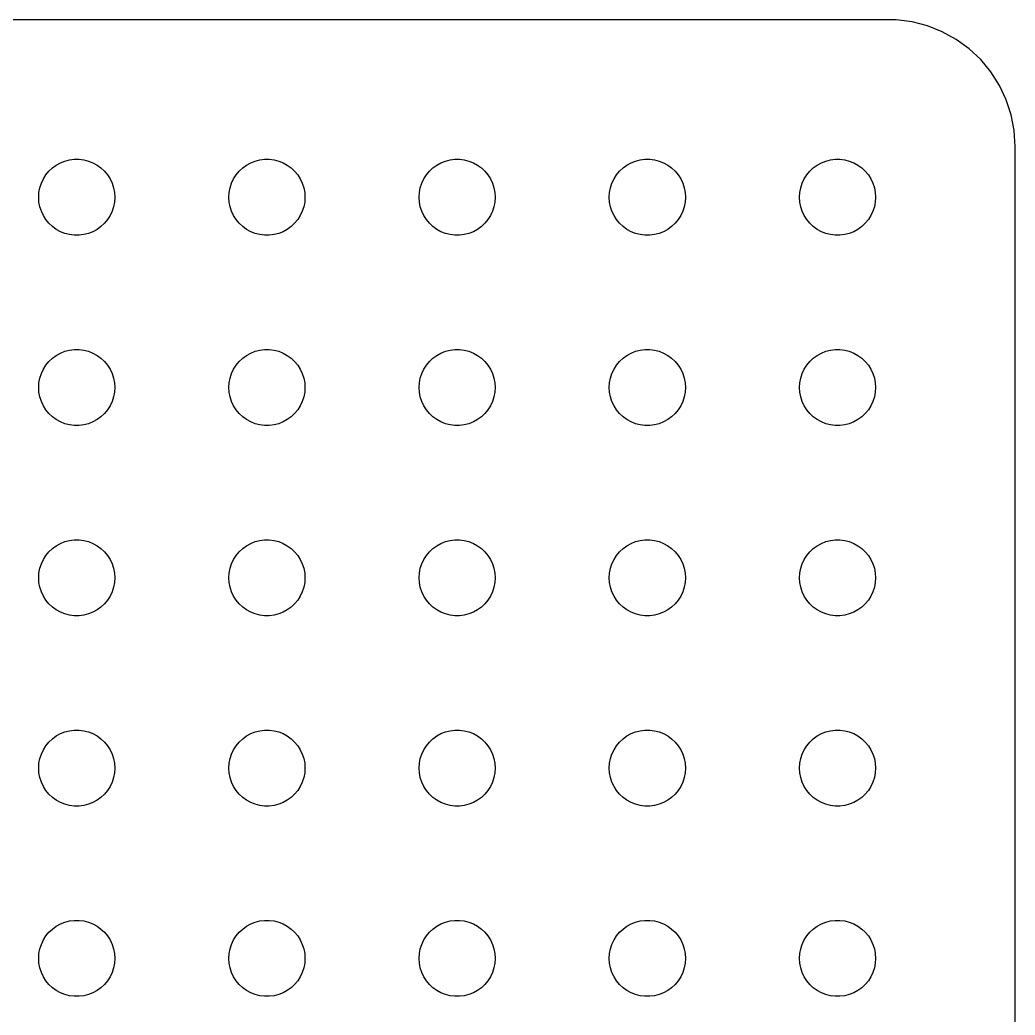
# Model space of a CAD drawing. Header units: metres. Extents: x -37 to 37, y 215 to 541.
# Drawn here: x -2.24 to 37, y 417.76 to 456.99 of the extents above; entities that cross this region are included whole.
import ezdxf

# ---------------------------------------------------------------- set-up
doc = ezdxf.new("R2010")
doc.units = ezdxf.units.M

msp = doc.modelspace()

# ---------------------------------------------------------------- linework, layer by layer
for p, q in [((32.3139, 456.99), (-32.3139, 456.99)), ((32.9369, 456.911), (32.3139, 456.99)), ((33.5451, 456.755), (32.9369, 456.911)), ((34.1289, 456.524), (33.5451, 456.755)), ((34.6791, 456.222), (34.1289, 456.524)), ((35.1871, 455.853), (34.6791, 456.222)), ((35.6448, 455.423), (35.1871, 455.853)), ((36.0451, 454.939), (35.6448, 455.423)), ((36.3815, 454.409), (36.0451, 454.939)), ((36.6489, 453.841), (36.3815, 454.409)), ((36.8429, 453.243), (36.6489, 453.841)), ((36.9606, 452.627), (36.8429, 453.243)), ((37, 452), (36.9606, 452.627)), ((37, 388), (37, 452)), ((-0.956131, 451.156), (-0.803726, 451.266)), ((-0.803726, 451.266), (-0.638657, 451.357)), ((-0.638657, 451.357), (-0.463516, 451.427)), ((-0.463516, 451.427), (-0.281067, 451.473)), ((-0.281067, 451.473), (-0.094177, 451.497)), ((-0.094177, 451.497), (0.094177, 451.497)), ((0.094177, 451.497), (0.281067, 451.473)), ((0.281067, 451.473), (0.463516, 451.427)), ((0.463516, 451.427), (0.638657, 451.357)), ((0.638657, 451.357), (0.803726, 451.266)), ((0.803726, 451.266), (0.956131, 451.156)), ((6.54385, 451.156), (6.69626, 451.266)), ((6.69626, 451.266), (6.86133, 451.357)), ((6.86133, 451.357), (7.03647, 451.427)), ((7.03647, 451.427), (7.21892, 451.473)), ((7.21892, 451.473), (7.40581, 451.497)), ((7.40581, 451.497), (7.59418, 451.497)), ((7.59418, 451.497), (7.78107, 451.473)), ((7.78107, 451.473), (7.96352, 451.427)), ((7.96352, 451.427), (8.13866, 451.357)), ((8.13866, 451.357), (8.30373, 451.266)), ((8.30373, 451.266), (8.45613, 451.156)), ((14.0439, 451.156), (14.1963, 451.266)), ((14.1963, 451.266), (14.3613, 451.357)), ((14.3613, 451.357), (14.5365, 451.427)), ((14.5365, 451.427), (14.7189, 451.473)), ((14.7189, 451.473), (14.9058, 451.497)), ((14.9058, 451.497), (15.0942, 451.497)), ((15.0942, 451.497), (15.2811, 451.473)), ((15.2811, 451.473), (15.4635, 451.427)), ((15.4635, 451.427), (15.6387, 451.357)), ((15.6387, 451.357), (15.8037, 451.266)), ((15.8037, 451.266), (15.9561, 451.156)), ((21.5439, 451.156), (21.6963, 451.266)), ((21.6963, 451.266), (21.8613, 451.357)), ((21.8613, 451.357), (22.0365, 451.427)), ((22.0365, 451.427), (22.2189, 451.473)), ((22.2189, 451.473), (22.4058, 451.497)), ((22.4058, 451.497), (22.5942, 451.497)), ((22.5942, 451.497), (22.7811, 451.473)), ((22.7811, 451.473), (22.9635, 451.427)), ((22.9635, 451.427), (23.1387, 451.357)), ((23.1387, 451.357), (23.3037, 451.266)), ((23.3037, 451.266), (23.4561, 451.156)), ((29.0439, 451.156), (29.1963, 451.266)), ((29.1963, 451.266), (29.3613, 451.357)), ((29.3613, 451.357), (29.5365, 451.427)), ((29.5365, 451.427), (29.7189, 451.473)), ((29.7189, 451.473), (29.9058, 451.497)), ((29.9058, 451.497), (30.0942, 451.497)), ((30.0942, 451.497), (30.2811, 451.473)), ((30.2811, 451.473), (30.4635, 451.427)), ((30.4635, 451.427), (30.6387, 451.357)), ((30.6387, 451.357), (30.8037, 451.266)), ((30.8037, 451.266), (30.9561, 451.156)), ((-1.31445, 450.723), (-1.21352, 450.882)), ((-1.21352, 450.882), (-1.09344, 451.027)), ((-1.09344, 451.027), (-0.956131, 451.156)), ((0.956131, 451.156), (1.09344, 451.027)), ((1.09344, 451.027), (1.21352, 450.882)), ((1.21352, 450.882), (1.31445, 450.723)), ((6.18553, 450.723), (6.28647, 450.882)), ((6.28647, 450.882), (6.40654, 451.027)), ((6.40654, 451.027), (6.54385, 451.156)), ((8.45613, 451.156), (8.59344, 451.027)), ((8.59344, 451.027), (8.71352, 450.882)), ((8.71352, 450.882), (8.81445, 450.723)), ((13.6855, 450.723), (13.7865, 450.882)), ((13.7865, 450.882), (13.9065, 451.027)), ((13.9065, 451.027), (14.0439, 451.156)), ((15.9561, 451.156), (16.0934, 451.027)), ((16.0934, 451.027), (16.2135, 450.882)), ((16.2135, 450.882), (16.3145, 450.723)), ((21.1855, 450.723), (21.2865, 450.882)), ((21.2865, 450.882), (21.4065, 451.027)), ((21.4065, 451.027), (21.5439, 451.156)), ((23.4561, 451.156), (23.5934, 451.027)), ((23.5934, 451.027), (23.7135, 450.882)), ((23.7135, 450.882), (23.8145, 450.723)), ((28.6855, 450.723), (28.7865, 450.882)), ((28.7865, 450.882), (28.9065, 451.027)), ((28.9065, 451.027), (29.0439, 451.156)), ((30.9561, 451.156), (31.0934, 451.027)), ((31.0934, 451.027), (31.2135, 450.882)), ((31.2135, 450.882), (31.3145, 450.723)), ((-1.45287, 450.373), (-1.39465, 450.552)), ((-1.39465, 450.552), (-1.31445, 450.723)), ((1.31445, 450.723), (1.39465, 450.552)), ((1.39465, 450.552), (1.45287, 450.373)), ((6.04712, 450.373), (6.10533, 450.552)), ((6.10533, 450.552), (6.18553, 450.723)), ((8.81445, 450.723), (8.89465, 450.552)), ((8.89465, 450.552), (8.95287, 450.373)), ((13.5471, 450.373), (13.6053, 450.552)), ((13.6053, 450.552), (13.6855, 450.723)), ((16.3145, 450.723), (16.3947, 450.552)), ((16.3947, 450.552), (16.4529, 450.373)), ((21.0471, 450.373), (21.1053, 450.552)), ((21.1053, 450.552), (21.1855, 450.723)), ((23.8145, 450.723), (23.8947, 450.552)), ((23.8947, 450.552), (23.9529, 450.373)), ((28.5471, 450.373), (28.6053, 450.552)), ((28.6053, 450.552), (28.6855, 450.723)), ((31.3145, 450.723), (31.3947, 450.552)), ((31.3947, 450.552), (31.4529, 450.373)), ((-1.5, 450), (-1.48816, 450.188)), ((-1.48816, 450.188), (-1.45287, 450.373)), ((1.45287, 450.373), (1.48816, 450.188)), ((1.48816, 450.188), (1.5, 450)), ((6, 450), (6.01183, 450.188)), ((6.01183, 450.188), (6.04712, 450.373)), ((8.95287, 450.373), (8.98816, 450.188)), ((8.98816, 450.188), (9, 450)), ((13.5, 450), (13.5118, 450.188)), ((13.5118, 450.188), (13.5471, 450.373)), ((16.4529, 450.373), (16.4882, 450.188)), ((16.4882, 450.188), (16.5, 450)), ((21, 450), (21.0118, 450.188)), ((21.0118, 450.188), (21.0471, 450.373)), ((23.9529, 450.373), (23.9882, 450.188)), ((23.9882, 450.188), (24, 450)), ((28.5, 450), (28.5118, 450.188)), ((28.5118, 450.188), (28.5471, 450.373)), ((31.4529, 450.373), (31.4882, 450.188)), ((31.4882, 450.188), (31.5, 450)), ((-1.48816, 449.812), (-1.5, 450)), ((-1.45287, 449.627), (-1.48816, 449.812)), ((1.48816, 449.812), (1.45287, 449.627)), ((1.5, 450), (1.48816, 449.812)), ((6.01183, 449.812), (6, 450)), ((6.04712, 449.627), (6.01183, 449.812)), ((8.98816, 449.812), (8.95287, 449.627)), ((9, 450), (8.98816, 449.812)), ((13.5118, 449.812), (13.5, 450)), ((13.5471, 449.627), (13.5118, 449.812)), ((16.4882, 449.812), (16.4529, 449.627)), ((16.5, 450), (16.4882, 449.812)), ((21.0118, 449.812), (21, 450)), ((21.0471, 449.627), (21.0118, 449.812)), ((23.9882, 449.812), (23.9529, 449.627)), ((24, 450), (23.9882, 449.812)), ((28.5118, 449.812), (28.5, 450)), ((28.5471, 449.627), (28.5118, 449.812)), ((31.4882, 449.812), (31.4529, 449.627)), ((31.5, 450), (31.4882, 449.812)), ((-1.39465, 449.448), (-1.45287, 449.627)), ((-1.31445, 449.277), (-1.39465, 449.448)), ((1.39465, 449.448), (1.31445, 449.277)), ((1.45287, 449.627), (1.39465, 449.448)), ((6.10533, 449.448), (6.04712, 449.627)), ((6.18553, 449.277), (6.10533, 449.448)), ((8.89465, 449.448), (8.81445, 449.277)), ((8.95287, 449.627), (8.89465, 449.448)), ((13.6053, 449.448), (13.5471, 449.627)), ((13.6855, 449.277), (13.6053, 449.448)), ((16.3947, 449.448), (16.3145, 449.277)), ((16.4529, 449.627), (16.3947, 449.448)), ((21.1053, 449.448), (21.0471, 449.627)), ((21.1855, 449.277), (21.1053, 449.448)), ((23.8947, 449.448), (23.8145, 449.277)), ((23.9529, 449.627), (23.8947, 449.448)), ((28.6053, 449.448), (28.5471, 449.627)), ((28.6855, 449.277), (28.6053, 449.448)), ((31.3947, 449.448), (31.3145, 449.277)), ((31.4529, 449.627), (31.3947, 449.448)), ((-1.21352, 449.118), (-1.31445, 449.277)), ((-1.09344, 448.973), (-1.21352, 449.118)), ((-0.956131, 448.844), (-1.09344, 448.973)), ((1.09344, 448.973), (0.956131, 448.844)), ((1.21352, 449.118), (1.09344, 448.973)), ((1.31445, 449.277), (1.21352, 449.118)), ((6.28647, 449.118), (6.18553, 449.277)), ((6.40654, 448.973), (6.28647, 449.118)), ((6.54385, 448.844), (6.40654, 448.973)), ((8.59344, 448.973), (8.45613, 448.844)), ((8.71352, 449.118), (8.59344, 448.973)), ((8.81445, 449.277), (8.71352, 449.118)), ((13.7865, 449.118), (13.6855, 449.277)), ((13.9065, 448.973), (13.7865, 449.118)), ((14.0439, 448.844), (13.9065, 448.973)), ((16.0934, 448.973), (15.9561, 448.844)), ((16.2135, 449.118), (16.0934, 448.973)), ((16.3145, 449.277), (16.2135, 449.118)), ((21.2865, 449.118), (21.1855, 449.277)), ((21.4065, 448.973), (21.2865, 449.118)), ((21.5439, 448.844), (21.4065, 448.973)), ((23.5934, 448.973), (23.4561, 448.844)), ((23.7135, 449.118), (23.5934, 448.973)), ((23.8145, 449.277), (23.7135, 449.118)), ((28.7865, 449.118), (28.6855, 449.277)), ((28.9065, 448.973), (28.7865, 449.118)), ((29.0439, 448.844), (28.9065, 448.973)), ((31.0934, 448.973), (30.9561, 448.844)), ((31.2135, 449.118), (31.0934, 448.973)), ((31.3145, 449.277), (31.2135, 449.118)), ((-0.803726, 448.734), (-0.956131, 448.844)), ((-0.638657, 448.643), (-0.803726, 448.734)), ((-0.463516, 448.573), (-0.638657, 448.643)), ((-0.281067, 448.527), (-0.463516, 448.573)), ((-0.094177, 448.503), (-0.281067, 448.527)), ((0.281067, 448.527), (0.094177, 448.503)), ((0.463516, 448.573), (0.281067, 448.527)), ((0.638657, 448.643), (0.463516, 448.573)), ((0.803726, 448.734), (0.638657, 448.643)), ((0.956131, 448.844), (0.803726, 448.734)), ((6.69626, 448.734), (6.54385, 448.844)), ((6.86133, 448.643), (6.69626, 448.734)), ((7.03647, 448.573), (6.86133, 448.643)), ((7.21892, 448.527), (7.03647, 448.573)), ((7.40581, 448.503), (7.21892, 448.527)), ((7.78107, 448.527), (7.59418, 448.503)), ((7.96352, 448.573), (7.78107, 448.527)), ((8.13866, 448.643), (7.96352, 448.573)), ((8.30373, 448.734), (8.13866, 448.643)), ((8.45613, 448.844), (8.30373, 448.734)), ((14.1963, 448.734), (14.0439, 448.844)), ((14.3613, 448.643), (14.1963, 448.734)), ((14.5365, 448.573), (14.3613, 448.643)), ((14.7189, 448.527), (14.5365, 448.573)), ((14.9058, 448.503), (14.7189, 448.527)), ((15.2811, 448.527), (15.0942, 448.503)), ((15.4635, 448.573), (15.2811, 448.527)), ((15.6387, 448.643), (15.4635, 448.573)), ((15.8037, 448.734), (15.6387, 448.643)), ((15.9561, 448.844), (15.8037, 448.734)), ((21.6963, 448.734), (21.5439, 448.844)), ((21.8613, 448.643), (21.6963, 448.734)), ((22.0365, 448.573), (21.8613, 448.643)), ((22.2189, 448.527), (22.0365, 448.573)), ((22.4058, 448.503), (22.2189, 448.527)), ((22.7811, 448.527), (22.5942, 448.503)), ((22.9635, 448.573), (22.7811, 448.527)), ((23.1387, 448.643), (22.9635, 448.573)), ((23.3037, 448.734), (23.1387, 448.643)), ((23.4561, 448.844), (23.3037, 448.734)), ((29.1963, 448.734), (29.0439, 448.844)), ((29.3613, 448.643), (29.1963, 448.734)), ((29.5365, 448.573), (29.3613, 448.643)), ((29.7189, 448.527), (29.5365, 448.573)), ((29.9058, 448.503), (29.7189, 448.527)), ((30.2811, 448.527), (30.0942, 448.503)), ((30.4635, 448.573), (30.2811, 448.527)), ((30.6387, 448.643), (30.4635, 448.573)), ((30.8037, 448.734), (30.6387, 448.643)), ((30.9561, 448.844), (30.8037, 448.734)), ((0.094177, 448.503), (-0.094177, 448.503)), ((7.59418, 448.503), (7.40581, 448.503)), ((15.0942, 448.503), (14.9058, 448.503)), ((22.5942, 448.503), (22.4058, 448.503)), ((30.0942, 448.503), (29.9058, 448.503)), ((-0.803726, 443.766), (-0.638657, 443.857)), ((-0.638657, 443.857), (-0.463516, 443.927)), ((-0.463516, 443.927), (-0.281067, 443.973)), ((-0.281067, 443.973), (-0.094177, 443.997)), ((-0.094177, 443.997), (0.094177, 443.997)), ((0.094177, 443.997), (0.281067, 443.973)), ((0.281067, 443.973), (0.463516, 443.927)), ((0.463516, 443.927), (0.638657, 443.857)), ((0.638657, 443.857), (0.803726, 443.766)), ((6.69626, 443.766), (6.86133, 443.857)), ((6.86133, 443.857), (7.03647, 443.927)), ((7.03647, 443.927), (7.21892, 443.973)), ((7.21892, 443.973), (7.40581, 443.997)), ((7.40581, 443.997), (7.59418, 443.997)), ((7.59418, 443.997), (7.78107, 443.973)), ((7.78107, 443.973), (7.96352, 443.927)), ((7.96352, 443.927), (8.13866, 443.857)), ((8.13866, 443.857), (8.30373, 443.766)), ((14.1963, 443.766), (14.3613, 443.857)), ((14.3613, 443.857), (14.5365, 443.927)), ((14.5365, 443.927), (14.7189, 443.973)), ((14.7189, 443.973), (14.9058, 443.997)), ((14.9058, 443.997), (15.0942, 443.997)), ((15.0942, 443.997), (15.2811, 443.973)), ((15.2811, 443.973), (15.4635, 443.927)), ((15.4635, 443.927), (15.6387, 443.857)), ((15.6387, 443.857), (15.8037, 443.766)), ((21.6963, 443.766), (21.8613, 443.857)), ((21.8613, 443.857), (22.0365, 443.927)), ((22.0365, 443.927), (22.2189, 443.973)), ((22.2189, 443.973), (22.4058, 443.997)), ((22.4058, 443.997), (22.5942, 443.997)), ((22.5942, 443.997), (22.7811, 443.973)), ((22.7811, 443.973), (22.9635, 443.927)), ((22.9635, 443.927), (23.1387, 443.857)), ((23.1387, 443.857), (23.3037, 443.766)), ((29.1963, 443.766), (29.3613, 443.857)), ((29.3613, 443.857), (29.5365, 443.927)), ((29.5365, 443.927), (29.7189, 443.973)), ((29.7189, 443.973), (29.9058, 443.997)), ((29.9058, 443.997), (30.0942, 443.997)), ((30.0942, 443.997), (30.2811, 443.973)), ((30.2811, 443.973), (30.4635, 443.927)), ((30.4635, 443.927), (30.6387, 443.857)), ((30.6387, 443.857), (30.8037, 443.766)), ((-1.21352, 443.382), (-1.09344, 443.527)), ((-1.09344, 443.527), (-0.956131, 443.656)), ((-0.956131, 443.656), (-0.803726, 443.766)), ((0.803726, 443.766), (0.956131, 443.656)), ((0.956131, 443.656), (1.09344, 443.527)), ((1.09344, 443.527), (1.21352, 443.382)), ((6.28647, 443.382), (6.40654, 443.527)), ((6.40654, 443.527), (6.54385, 443.656)), ((6.54385, 443.656), (6.69626, 443.766)), ((8.30373, 443.766), (8.45613, 443.656)), ((8.45613, 443.656), (8.59344, 443.527)), ((8.59344, 443.527), (8.71352, 443.382)), ((13.7865, 443.382), (13.9065, 443.527)), ((13.9065, 443.527), (14.0439, 443.656)), ((14.0439, 443.656), (14.1963, 443.766)), ((15.8037, 443.766), (15.9561, 443.656)), ((15.9561, 443.656), (16.0934, 443.527)), ((16.0934, 443.527), (16.2135, 443.382)), ((21.2865, 443.382), (21.4065, 443.527)), ((21.4065, 443.527), (21.5439, 443.656)), ((21.5439, 443.656), (21.6963, 443.766)), ((23.3037, 443.766), (23.4561, 443.656)), ((23.4561, 443.656), (23.5934, 443.527)), ((23.5934, 443.527), (23.7135, 443.382)), ((28.7865, 443.382), (28.9065, 443.527)), ((28.9065, 443.527), (29.0439, 443.656)), ((29.0439, 443.656), (29.1963, 443.766)), ((30.8037, 443.766), (30.9561, 443.656)), ((30.9561, 443.656), (31.0934, 443.527)), ((31.0934, 443.527), (31.2135, 443.382)), ((-1.45287, 442.873), (-1.39465, 443.052)), ((-1.39465, 443.052), (-1.31445, 443.223)), ((-1.31445, 443.223), (-1.21352, 443.382)), ((1.21352, 443.382), (1.31445, 443.223)), ((1.31445, 443.223), (1.39465, 443.052)), ((1.39465, 443.052), (1.45287, 442.873)), ((6.04712, 442.873), (6.10533, 443.052)), ((6.10533, 443.052), (6.18553, 443.223)), ((6.18553, 443.223), (6.28647, 443.382)), ((8.71352, 443.382), (8.81445, 443.223)), ((8.81445, 443.223), (8.89465, 443.052)), ((8.89465, 443.052), (8.95287, 442.873)), ((13.5471, 442.873), (13.6053, 443.052)), ((13.6053, 443.052), (13.6855, 443.223)), ((13.6855, 443.223), (13.7865, 443.382)), ((16.2135, 443.382), (16.3145, 443.223)), ((16.3145, 443.223), (16.3947, 443.052)), ((16.3947, 443.052), (16.4529, 442.873)), ((21.0471, 442.873), (21.1053, 443.052)), ((21.1053, 443.052), (21.1855, 443.223)), ((21.1855, 443.223), (21.2865, 443.382)), ((23.7135, 443.382), (23.8145, 443.223)), ((23.8145, 443.223), (23.8947, 443.052)), ((23.8947, 443.052), (23.9529, 442.873)), ((28.5471, 442.873), (28.6053, 443.052)), ((28.6053, 443.052), (28.6855, 443.223)), ((28.6855, 443.223), (28.7865, 443.382)), ((31.2135, 443.382), (31.3145, 443.223)), ((31.3145, 443.223), (31.3947, 443.052)), ((31.3947, 443.052), (31.4529, 442.873)), ((-1.5, 442.5), (-1.48816, 442.688)), ((-1.48816, 442.688), (-1.45287, 442.873)), ((1.45287, 442.873), (1.48816, 442.688)), ((1.48816, 442.688), (1.5, 442.5)), ((6, 442.5), (6.01183, 442.688)), ((6.01183, 442.688), (6.04712, 442.873)), ((8.95287, 442.873), (8.98816, 442.688)), ((8.98816, 442.688), (9, 442.5)), ((13.5, 442.5), (13.5118, 442.688)), ((13.5118, 442.688), (13.5471, 442.873)), ((16.4529, 442.873), (16.4882, 442.688)), ((16.4882, 442.688), (16.5, 442.5)), ((21, 442.5), (21.0118, 442.688)), ((21.0118, 442.688), (21.0471, 442.873)), ((23.9529, 442.873), (23.9882, 442.688)), ((23.9882, 442.688), (24, 442.5)), ((28.5, 442.5), (28.5118, 442.688)), ((28.5118, 442.688), (28.5471, 442.873)), ((31.4529, 442.873), (31.4882, 442.688)), ((31.4882, 442.688), (31.5, 442.5)), ((-1.48816, 442.312), (-1.5, 442.5)), ((-1.45287, 442.127), (-1.48816, 442.312)), ((1.48816, 442.312), (1.45287, 442.127)), ((1.5, 442.5), (1.48816, 442.312)), ((6.01183, 442.312), (6, 442.5)), ((6.04712, 442.127), (6.01183, 442.312)), ((8.98816, 442.312), (8.95287, 442.127)), ((9, 442.5), (8.98816, 442.312)), ((13.5118, 442.312), (13.5, 442.5)), ((13.5471, 442.127), (13.5118, 442.312)), ((16.4882, 442.312), (16.4529, 442.127)), ((16.5, 442.5), (16.4882, 442.312)), ((21.0118, 442.312), (21, 442.5)), ((21.0471, 442.127), (21.0118, 442.312)), ((23.9882, 442.312), (23.9529, 442.127)), ((24, 442.5), (23.9882, 442.312)), ((28.5118, 442.312), (28.5, 442.5)), ((28.5471, 442.127), (28.5118, 442.312)), ((31.4882, 442.312), (31.4529, 442.127)), ((31.5, 442.5), (31.4882, 442.312)), ((-1.39465, 441.948), (-1.45287, 442.127)), ((-1.31445, 441.777), (-1.39465, 441.948)), ((1.39465, 441.948), (1.31445, 441.777)), ((1.45287, 442.127), (1.39465, 441.948)), ((6.10533, 441.948), (6.04712, 442.127)), ((6.18553, 441.777), (6.10533, 441.948)), ((8.89465, 441.948), (8.81445, 441.777)), ((8.95287, 442.127), (8.89465, 441.948)), ((13.6053, 441.948), (13.5471, 442.127)), ((13.6855, 441.777), (13.6053, 441.948)), ((16.3947, 441.948), (16.3145, 441.777)), ((16.4529, 442.127), (16.3947, 441.948)), ((21.1053, 441.948), (21.0471, 442.127)), ((21.1855, 441.777), (21.1053, 441.948)), ((23.8947, 441.948), (23.8145, 441.777)), ((23.9529, 442.127), (23.8947, 441.948)), ((28.6053, 441.948), (28.5471, 442.127)), ((28.6855, 441.777), (28.6053, 441.948)), ((31.3947, 441.948), (31.3145, 441.777)), ((31.4529, 442.127), (31.3947, 441.948)), ((-1.21352, 441.618), (-1.31445, 441.777)), ((-1.09344, 441.473), (-1.21352, 441.618)), ((-0.956131, 441.344), (-1.09344, 441.473)), ((1.09344, 441.473), (0.956131, 441.344)), ((1.21352, 441.618), (1.09344, 441.473)), ((1.31445, 441.777), (1.21352, 441.618)), ((6.28647, 441.618), (6.18553, 441.777)), ((6.40654, 441.473), (6.28647, 441.618)), ((6.54385, 441.344), (6.40654, 441.473)), ((8.59344, 441.473), (8.45613, 441.344)), ((8.71352, 441.618), (8.59344, 441.473)), ((8.81445, 441.777), (8.71352, 441.618)), ((13.7865, 441.618), (13.6855, 441.777)), ((13.9065, 441.473), (13.7865, 441.618)), ((14.0439, 441.344), (13.9065, 441.473)), ((16.0934, 441.473), (15.9561, 441.344)), ((16.2135, 441.618), (16.0934, 441.473)), ((16.3145, 441.777), (16.2135, 441.618)), ((21.2865, 441.618), (21.1855, 441.777)), ((21.4065, 441.473), (21.2865, 441.618)), ((21.5439, 441.344), (21.4065, 441.473)), ((23.5934, 441.473), (23.4561, 441.344)), ((23.7135, 441.618), (23.5934, 441.473)), ((23.8145, 441.777), (23.7135, 441.618)), ((28.7865, 441.618), (28.6855, 441.777)), ((28.9065, 441.473), (28.7865, 441.618)), ((29.0439, 441.344), (28.9065, 441.473)), ((31.0934, 441.473), (30.9561, 441.344)), ((31.2135, 441.618), (31.0934, 441.473)), ((31.3145, 441.777), (31.2135, 441.618)), ((-0.803726, 441.234), (-0.956131, 441.344)), ((-0.638657, 441.143), (-0.803726, 441.234)), ((-0.463516, 441.073), (-0.638657, 441.143)), ((-0.281067, 441.027), (-0.463516, 441.073)), ((0.463516, 441.073), (0.281067, 441.027)), ((0.638657, 441.143), (0.463516, 441.073)), ((0.803726, 441.234), (0.638657, 441.143)), ((0.956131, 441.344), (0.803726, 441.234)), ((6.69626, 441.234), (6.54385, 441.344)), ((6.86133, 441.143), (6.69626, 441.234)), ((7.03647, 441.073), (6.86133, 441.143)), ((7.21892, 441.027), (7.03647, 441.073)), ((7.96352, 441.073), (7.78107, 441.027)), ((8.13866, 441.143), (7.96352, 441.073)), ((8.30373, 441.234), (8.13866, 441.143)), ((8.45613, 441.344), (8.30373, 441.234)), ((14.1963, 441.234), (14.0439, 441.344)), ((14.3613, 441.143), (14.1963, 441.234)), ((14.5365, 441.073), (14.3613, 441.143)), ((14.7189, 441.027), (14.5365, 441.073)), ((15.4635, 441.073), (15.2811, 441.027)), ((15.6387, 441.143), (15.4635, 441.073)), ((15.8037, 441.234), (15.6387, 441.143)), ((15.9561, 441.344), (15.8037, 441.234)), ((21.6963, 441.234), (21.5439, 441.344)), ((21.8613, 441.143), (21.6963, 441.234)), ((22.0365, 441.073), (21.8613, 441.143)), ((22.2189, 441.027), (22.0365, 441.073)), ((22.9635, 441.073), (22.7811, 441.027)), ((23.1387, 441.143), (22.9635, 441.073)), ((23.3037, 441.234), (23.1387, 441.143)), ((23.4561, 441.344), (23.3037, 441.234)), ((29.1963, 441.234), (29.0439, 441.344)), ((29.3613, 441.143), (29.1963, 441.234)), ((29.5365, 441.073), (29.3613, 441.143)), ((29.7189, 441.027), (29.5365, 441.073)), ((30.4635, 441.073), (30.2811, 441.027)), ((30.6387, 441.143), (30.4635, 441.073)), ((30.8037, 441.234), (30.6387, 441.143)), ((30.9561, 441.344), (30.8037, 441.234)), ((-0.094177, 441.003), (-0.281067, 441.027)), ((0.094177, 441.003), (-0.094177, 441.003)), ((0.281067, 441.027), (0.094177, 441.003)), ((7.40581, 441.003), (7.21892, 441.027)), ((7.59418, 441.003), (7.40581, 441.003)), ((7.78107, 441.027), (7.59418, 441.003)), ((14.9058, 441.003), (14.7189, 441.027)), ((15.0942, 441.003), (14.9058, 441.003)), ((15.2811, 441.027), (15.0942, 441.003)), ((22.4058, 441.003), (22.2189, 441.027)), ((22.5942, 441.003), (22.4058, 441.003)), ((22.7811, 441.027), (22.5942, 441.003)), ((29.9058, 441.003), (29.7189, 441.027)), ((30.0942, 441.003), (29.9058, 441.003)), ((30.2811, 441.027), (30.0942, 441.003)), ((-0.803726, 436.266), (-0.638657, 436.357)), ((-0.638657, 436.357), (-0.463516, 436.427)), ((-0.463516, 436.427), (-0.281067, 436.473)), ((-0.281067, 436.473), (-0.094177, 436.497)), ((-0.094177, 436.497), (0.094177, 436.497)), ((0.094177, 436.497), (0.281067, 436.473)), ((0.281067, 436.473), (0.463516, 436.427)), ((0.463516, 436.427), (0.638657, 436.357)), ((0.638657, 436.357), (0.803726, 436.266)), ((6.69626, 436.266), (6.86133, 436.357)), ((6.86133, 436.357), (7.03647, 436.427)), ((7.03647, 436.427), (7.21892, 436.473)), ((7.21892, 436.473), (7.40581, 436.497)), ((7.40581, 436.497), (7.59418, 436.497)), ((7.59418, 436.497), (7.78107, 436.473)), ((7.78107, 436.473), (7.96352, 436.427)), ((7.96352, 436.427), (8.13866, 436.357)), ((8.13866, 436.357), (8.30373, 436.266)), ((14.1963, 436.266), (14.3613, 436.357)), ((14.3613, 436.357), (14.5365, 436.427)), ((14.5365, 436.427), (14.7189, 436.473)), ((14.7189, 436.473), (14.9058, 436.497)), ((14.9058, 436.497), (15.0942, 436.497)), ((15.0942, 436.497), (15.2811, 436.473)), ((15.2811, 436.473), (15.4635, 436.427)), ((15.4635, 436.427), (15.6387, 436.357)), ((15.6387, 436.357), (15.8037, 436.266)), ((21.6963, 436.266), (21.8613, 436.357)), ((21.8613, 436.357), (22.0365, 436.427)), ((22.0365, 436.427), (22.2189, 436.473)), ((22.2189, 436.473), (22.4058, 436.497)), ((22.4058, 436.497), (22.5942, 436.497)), ((22.5942, 436.497), (22.7811, 436.473)), ((22.7811, 436.473), (22.9635, 436.427)), ((22.9635, 436.427), (23.1387, 436.357)), ((23.1387, 436.357), (23.3037, 436.266)), ((29.1963, 436.266), (29.3613, 436.357)), ((29.3613, 436.357), (29.5365, 436.427)), ((29.5365, 436.427), (29.7189, 436.473)), ((29.7189, 436.473), (29.9058, 436.497)), ((29.9058, 436.497), (30.0942, 436.497)), ((30.0942, 436.497), (30.2811, 436.473)), ((30.2811, 436.473), (30.4635, 436.427)), ((30.4635, 436.427), (30.6387, 436.357)), ((30.6387, 436.357), (30.8037, 436.266)), ((-1.21352, 435.882), (-1.09344, 436.027)), ((-1.09344, 436.027), (-0.956131, 436.156)), ((-0.956131, 436.156), (-0.803726, 436.266)), ((0.803726, 436.266), (0.956131, 436.156)), ((0.956131, 436.156), (1.09344, 436.027)), ((1.09344, 436.027), (1.21352, 435.882)), ((6.28647, 435.882), (6.40654, 436.027)), ((6.40654, 436.027), (6.54385, 436.156)), ((6.54385, 436.156), (6.69626, 436.266)), ((8.30373, 436.266), (8.45613, 436.156)), ((8.45613, 436.156), (8.59344, 436.027)), ((8.59344, 436.027), (8.71352, 435.882)), ((13.7865, 435.882), (13.9065, 436.027)), ((13.9065, 436.027), (14.0439, 436.156)), ((14.0439, 436.156), (14.1963, 436.266)), ((15.8037, 436.266), (15.9561, 436.156)), ((15.9561, 436.156), (16.0934, 436.027)), ((16.0934, 436.027), (16.2135, 435.882)), ((21.2865, 435.882), (21.4065, 436.027)), ((21.4065, 436.027), (21.5439, 436.156)), ((21.5439, 436.156), (21.6963, 436.266)), ((23.3037, 436.266), (23.4561, 436.156)), ((23.4561, 436.156), (23.5934, 436.027)), ((23.5934, 436.027), (23.7135, 435.882)), ((28.7865, 435.882), (28.9065, 436.027)), ((28.9065, 436.027), (29.0439, 436.156)), ((29.0439, 436.156), (29.1963, 436.266)), ((30.8037, 436.266), (30.9561, 436.156)), ((30.9561, 436.156), (31.0934, 436.027)), ((31.0934, 436.027), (31.2135, 435.882)), ((-1.39465, 435.552), (-1.31445, 435.723)), ((-1.31445, 435.723), (-1.21352, 435.882)), ((1.21352, 435.882), (1.31445, 435.723)), ((1.31445, 435.723), (1.39465, 435.552)), ((6.10533, 435.552), (6.18553, 435.723)), ((6.18553, 435.723), (6.28647, 435.882)), ((8.71352, 435.882), (8.81445, 435.723)), ((8.81445, 435.723), (8.89465, 435.552)), ((13.6053, 435.552), (13.6855, 435.723)), ((13.6855, 435.723), (13.7865, 435.882)), ((16.2135, 435.882), (16.3145, 435.723)), ((16.3145, 435.723), (16.3947, 435.552)), ((21.1053, 435.552), (21.1855, 435.723)), ((21.1855, 435.723), (21.2865, 435.882)), ((23.7135, 435.882), (23.8145, 435.723)), ((23.8145, 435.723), (23.8947, 435.552)), ((28.6053, 435.552), (28.6855, 435.723)), ((28.6855, 435.723), (28.7865, 435.882)), ((31.2135, 435.882), (31.3145, 435.723)), ((31.3145, 435.723), (31.3947, 435.552)), ((-1.5, 435), (-1.48816, 435.188)), ((-1.48816, 435.188), (-1.45287, 435.373)), ((-1.45287, 435.373), (-1.39465, 435.552)), ((1.39465, 435.552), (1.45287, 435.373)), ((1.45287, 435.373), (1.48816, 435.188)), ((1.48816, 435.188), (1.5, 435)), ((6, 435), (6.01183, 435.188)), ((6.01183, 435.188), (6.04712, 435.373)), ((6.04712, 435.373), (6.10533, 435.552)), ((8.89465, 435.552), (8.95287, 435.373)), ((8.95287, 435.373), (8.98816, 435.188)), ((8.98816, 435.188), (9, 435)), ((13.5, 435), (13.5118, 435.188)), ((13.5118, 435.188), (13.5471, 435.373)), ((13.5471, 435.373), (13.6053, 435.552)), ((16.3947, 435.552), (16.4529, 435.373)), ((16.4529, 435.373), (16.4882, 435.188)), ((16.4882, 435.188), (16.5, 435)), ((21, 435), (21.0118, 435.188)), ((21.0118, 435.188), (21.0471, 435.373)), ((21.0471, 435.373), (21.1053, 435.552)), ((23.8947, 435.552), (23.9529, 435.373)), ((23.9529, 435.373), (23.9882, 435.188)), ((23.9882, 435.188), (24, 435)), ((28.5, 435), (28.5118, 435.188)), ((28.5118, 435.188), (28.5471, 435.373)), ((28.5471, 435.373), (28.6053, 435.552)), ((31.3947, 435.552), (31.4529, 435.373)), ((31.4529, 435.373), (31.4882, 435.188)), ((31.4882, 435.188), (31.5, 435)), ((-1.48816, 434.812), (-1.5, 435)), ((-1.45287, 434.627), (-1.48816, 434.812)), ((1.48816, 434.812), (1.45287, 434.627)), ((1.5, 435), (1.48816, 434.812)), ((6.01183, 434.812), (6, 435)), ((6.04712, 434.627), (6.01183, 434.812)), ((8.98816, 434.812), (8.95287, 434.627)), ((9, 435), (8.98816, 434.812)), ((13.5118, 434.812), (13.5, 435)), ((13.5471, 434.627), (13.5118, 434.812)), ((16.4882, 434.812), (16.4529, 434.627)), ((16.5, 435), (16.4882, 434.812)), ((21.0118, 434.812), (21, 435)), ((21.0471, 434.627), (21.0118, 434.812)), ((23.9882, 434.812), (23.9529, 434.627)), ((24, 435), (23.9882, 434.812)), ((28.5118, 434.812), (28.5, 435)), ((28.5471, 434.627), (28.5118, 434.812)), ((31.4882, 434.812), (31.4529, 434.627)), ((31.5, 435), (31.4882, 434.812)), ((-1.39465, 434.448), (-1.45287, 434.627)), ((-1.31445, 434.277), (-1.39465, 434.448)), ((1.39465, 434.448), (1.31445, 434.277)), ((1.45287, 434.627), (1.39465, 434.448)), ((6.10533, 434.448), (6.04712, 434.627)), ((6.18553, 434.277), (6.10533, 434.448)), ((8.89465, 434.448), (8.81445, 434.277)), ((8.95287, 434.627), (8.89465, 434.448)), ((13.6053, 434.448), (13.5471, 434.627)), ((13.6855, 434.277), (13.6053, 434.448)), ((16.3947, 434.448), (16.3145, 434.277)), ((16.4529, 434.627), (16.3947, 434.448)), ((21.1053, 434.448), (21.0471, 434.627)), ((21.1855, 434.277), (21.1053, 434.448)), ((23.8947, 434.448), (23.8145, 434.277)), ((23.9529, 434.627), (23.8947, 434.448)), ((28.6053, 434.448), (28.5471, 434.627)), ((28.6855, 434.277), (28.6053, 434.448)), ((31.3947, 434.448), (31.3145, 434.277)), ((31.4529, 434.627), (31.3947, 434.448)), ((-1.21352, 434.118), (-1.31445, 434.277)), ((-1.09344, 433.973), (-1.21352, 434.118)), ((1.21352, 434.118), (1.09344, 433.973)), ((1.31445, 434.277), (1.21352, 434.118)), ((6.28647, 434.118), (6.18553, 434.277)), ((6.40654, 433.973), (6.28647, 434.118)), ((8.71352, 434.118), (8.59344, 433.973)), ((8.81445, 434.277), (8.71352, 434.118)), ((13.7865, 434.118), (13.6855, 434.277)), ((13.9065, 433.973), (13.7865, 434.118)), ((16.2135, 434.118), (16.0934, 433.973)), ((16.3145, 434.277), (16.2135, 434.118)), ((21.2865, 434.118), (21.1855, 434.277)), ((21.4065, 433.973), (21.2865, 434.118)), ((23.7135, 434.118), (23.5934, 433.973)), ((23.8145, 434.277), (23.7135, 434.118)), ((28.7865, 434.118), (28.6855, 434.277)), ((28.9065, 433.973), (28.7865, 434.118)), ((31.2135, 434.118), (31.0934, 433.973)), ((31.3145, 434.277), (31.2135, 434.118)), ((-0.956131, 433.844), (-1.09344, 433.973)), ((-0.803726, 433.734), (-0.956131, 433.844)), ((-0.638657, 433.643), (-0.803726, 433.734)), ((-0.463516, 433.573), (-0.638657, 433.643)), ((0.638657, 433.643), (0.463516, 433.573)), ((0.803726, 433.734), (0.638657, 433.643)), ((0.956131, 433.844), (0.803726, 433.734)), ((1.09344, 433.973), (0.956131, 433.844)), ((6.54385, 433.844), (6.40654, 433.973)), ((6.69626, 433.734), (6.54385, 433.844)), ((6.86133, 433.643), (6.69626, 433.734)), ((7.03647, 433.573), (6.86133, 433.643)), ((8.13866, 433.643), (7.96352, 433.573)), ((8.30373, 433.734), (8.13866, 433.643)), ((8.45613, 433.844), (8.30373, 433.734)), ((8.59344, 433.973), (8.45613, 433.844)), ((14.0439, 433.844), (13.9065, 433.973)), ((14.1963, 433.734), (14.0439, 433.844)), ((14.3613, 433.643), (14.1963, 433.734)), ((14.5365, 433.573), (14.3613, 433.643)), ((15.6387, 433.643), (15.4635, 433.573)), ((15.8037, 433.734), (15.6387, 433.643)), ((15.9561, 433.844), (15.8037, 433.734)), ((16.0934, 433.973), (15.9561, 433.844)), ((21.5439, 433.844), (21.4065, 433.973)), ((21.6963, 433.734), (21.5439, 433.844)), ((21.8613, 433.643), (21.6963, 433.734)), ((22.0365, 433.573), (21.8613, 433.643)), ((23.1387, 433.643), (22.9635, 433.573)), ((23.3037, 433.734), (23.1387, 433.643)), ((23.4561, 433.844), (23.3037, 433.734)), ((23.5934, 433.973), (23.4561, 433.844)), ((29.0439, 433.844), (28.9065, 433.973)), ((29.1963, 433.734), (29.0439, 433.844)), ((29.3613, 433.643), (29.1963, 433.734)), ((29.5365, 433.573), (29.3613, 433.643)), ((30.6387, 433.643), (30.4635, 433.573)), ((30.8037, 433.734), (30.6387, 433.643)), ((30.9561, 433.844), (30.8037, 433.734)), ((31.0934, 433.973), (30.9561, 433.844)), ((-0.281067, 433.527), (-0.463516, 433.573)), ((-0.094177, 433.503), (-0.281067, 433.527)), ((0.094177, 433.503), (-0.094177, 433.503)), ((0.281067, 433.527), (0.094177, 433.503)), ((0.463516, 433.573), (0.281067, 433.527)), ((7.21892, 433.527), (7.03647, 433.573)), ((7.40581, 433.503), (7.21892, 433.527)), ((7.59418, 433.503), (7.40581, 433.503)), ((7.78107, 433.527), (7.59418, 433.503)), ((7.96352, 433.573), (7.78107, 433.527)), ((14.7189, 433.527), (14.5365, 433.573)), ((14.9058, 433.503), (14.7189, 433.527)), ((15.0942, 433.503), (14.9058, 433.503)), ((15.2811, 433.527), (15.0942, 433.503)), ((15.4635, 433.573), (15.2811, 433.527)), ((22.2189, 433.527), (22.0365, 433.573)), ((22.4058, 433.503), (22.2189, 433.527)), ((22.5942, 433.503), (22.4058, 433.503)), ((22.7811, 433.527), (22.5942, 433.503)), ((22.9635, 433.573), (22.7811, 433.527)), ((29.7189, 433.527), (29.5365, 433.573)), ((29.9058, 433.503), (29.7189, 433.527)), ((30.0942, 433.503), (29.9058, 433.503)), ((30.2811, 433.527), (30.0942, 433.503)), ((30.4635, 433.573), (30.2811, 433.527)), ((-0.638657, 428.857), (-0.463516, 428.927)), ((-0.463516, 428.927), (-0.281067, 428.973)), ((-0.281067, 428.973), (-0.094177, 428.997)), ((-0.094177, 428.997), (0.094177, 428.997)), ((0.094177, 428.997), (0.281067, 428.973)), ((0.281067, 428.973), (0.463516, 428.927)), ((0.463516, 428.927), (0.638657, 428.857)), ((6.86133, 428.857), (7.03647, 428.927)), ((7.03647, 428.927), (7.21892, 428.973)), ((7.21892, 428.973), (7.40581, 428.997)), ((7.40581, 428.997), (7.59418, 428.997)), ((7.59418, 428.997), (7.78107, 428.973)), ((7.78107, 428.973), (7.96352, 428.927)), ((7.96352, 428.927), (8.13866, 428.857)), ((14.3613, 428.857), (14.5365, 428.927)), ((14.5365, 428.927), (14.7189, 428.973)), ((14.7189, 428.973), (14.9058, 428.997)), ((14.9058, 428.997), (15.0942, 428.997)), ((15.0942, 428.997), (15.2811, 428.973)), ((15.2811, 428.973), (15.4635, 428.927)), ((15.4635, 428.927), (15.6387, 428.857)), ((21.8613, 428.857), (22.0365, 428.927)), ((22.0365, 428.927), (22.2189, 428.973)), ((22.2189, 428.973), (22.4058, 428.997)), ((22.4058, 428.997), (22.5942, 428.997)), ((22.5942, 428.997), (22.7811, 428.973)), ((22.7811, 428.973), (22.9635, 428.927)), ((22.9635, 428.927), (23.1387, 428.857)), ((29.3613, 428.857), (29.5365, 428.927)), ((29.5365, 428.927), (29.7189, 428.973)), ((29.7189, 428.973), (29.9058, 428.997)), ((29.9058, 428.997), (30.0942, 428.997)), ((30.0942, 428.997), (30.2811, 428.973)), ((30.2811, 428.973), (30.4635, 428.927)), ((30.4635, 428.927), (30.6387, 428.857)), ((-1.21352, 428.382), (-1.09344, 428.527)), ((-1.09344, 428.527), (-0.956131, 428.656)), ((-0.956131, 428.656), (-0.803726, 428.766)), ((-0.803726, 428.766), (-0.638657, 428.857)), ((0.638657, 428.857), (0.803726, 428.766)), ((0.803726, 428.766), (0.956131, 428.656)), ((0.956131, 428.656), (1.09344, 428.527)), ((1.09344, 428.527), (1.21352, 428.382)), ((6.28647, 428.382), (6.40654, 428.527)), ((6.40654, 428.527), (6.54385, 428.656)), ((6.54385, 428.656), (6.69626, 428.766)), ((6.69626, 428.766), (6.86133, 428.857)), ((8.13866, 428.857), (8.30373, 428.766)), ((8.30373, 428.766), (8.45613, 428.656)), ((8.45613, 428.656), (8.59344, 428.527)), ((8.59344, 428.527), (8.71352, 428.382)), ((13.7865, 428.382), (13.9065, 428.527)), ((13.9065, 428.527), (14.0439, 428.656)), ((14.0439, 428.656), (14.1963, 428.766)), ((14.1963, 428.766), (14.3613, 428.857)), ((15.6387, 428.857), (15.8037, 428.766)), ((15.8037, 428.766), (15.9561, 428.656)), ((15.9561, 428.656), (16.0934, 428.527)), ((16.0934, 428.527), (16.2135, 428.382)), ((21.2865, 428.382), (21.4065, 428.527)), ((21.4065, 428.527), (21.5439, 428.656)), ((21.5439, 428.656), (21.6963, 428.766)), ((21.6963, 428.766), (21.8613, 428.857)), ((23.1387, 428.857), (23.3037, 428.766)), ((23.3037, 428.766), (23.4561, 428.656)), ((23.4561, 428.656), (23.5934, 428.527)), ((23.5934, 428.527), (23.7135, 428.382)), ((28.7865, 428.382), (28.9065, 428.527)), ((28.9065, 428.527), (29.0439, 428.656)), ((29.0439, 428.656), (29.1963, 428.766)), ((29.1963, 428.766), (29.3613, 428.857)), ((30.6387, 428.857), (30.8037, 428.766)), ((30.8037, 428.766), (30.9561, 428.656)), ((30.9561, 428.656), (31.0934, 428.527)), ((31.0934, 428.527), (31.2135, 428.382)), ((-1.39465, 428.052), (-1.31445, 428.223)), ((-1.31445, 428.223), (-1.21352, 428.382)), ((1.21352, 428.382), (1.31445, 428.223)), ((1.31445, 428.223), (1.39465, 428.052)), ((6.10533, 428.052), (6.18553, 428.223)), ((6.18553, 428.223), (6.28647, 428.382)), ((8.71352, 428.382), (8.81445, 428.223)), ((8.81445, 428.223), (8.89465, 428.052)), ((13.6053, 428.052), (13.6855, 428.223)), ((13.6855, 428.223), (13.7865, 428.382)), ((16.2135, 428.382), (16.3145, 428.223)), ((16.3145, 428.223), (16.3947, 428.052)), ((21.1053, 428.052), (21.1855, 428.223)), ((21.1855, 428.223), (21.2865, 428.382)), ((23.7135, 428.382), (23.8145, 428.223)), ((23.8145, 428.223), (23.8947, 428.052)), ((28.6053, 428.052), (28.6855, 428.223)), ((28.6855, 428.223), (28.7865, 428.382)), ((31.2135, 428.382), (31.3145, 428.223)), ((31.3145, 428.223), (31.3947, 428.052)), ((-1.48816, 427.688), (-1.45287, 427.873)), ((-1.45287, 427.873), (-1.39465, 428.052)), ((1.39465, 428.052), (1.45287, 427.873)), ((1.45287, 427.873), (1.48816, 427.688)), ((6.01183, 427.688), (6.04712, 427.873)), ((6.04712, 427.873), (6.10533, 428.052)), ((8.89465, 428.052), (8.95287, 427.873)), ((8.95287, 427.873), (8.98816, 427.688)), ((13.5118, 427.688), (13.5471, 427.873)), ((13.5471, 427.873), (13.6053, 428.052)), ((16.3947, 428.052), (16.4529, 427.873)), ((16.4529, 427.873), (16.4882, 427.688)), ((21.0118, 427.688), (21.0471, 427.873)), ((21.0471, 427.873), (21.1053, 428.052)), ((23.8947, 428.052), (23.9529, 427.873)), ((23.9529, 427.873), (23.9882, 427.688)), ((28.5118, 427.688), (28.5471, 427.873)), ((28.5471, 427.873), (28.6053, 428.052)), ((31.3947, 428.052), (31.4529, 427.873)), ((31.4529, 427.873), (31.4882, 427.688)), ((-1.5, 427.5), (-1.48816, 427.688)), ((-1.48816, 427.312), (-1.5, 427.5)), ((1.48816, 427.688), (1.5, 427.5)), ((1.5, 427.5), (1.48816, 427.312)), ((6, 427.5), (6.01183, 427.688)), ((6.01183, 427.312), (6, 427.5)), ((8.98816, 427.688), (9, 427.5)), ((9, 427.5), (8.98816, 427.312)), ((13.5, 427.5), (13.5118, 427.688)), ((13.5118, 427.312), (13.5, 427.5)), ((16.4882, 427.688), (16.5, 427.5)), ((16.5, 427.5), (16.4882, 427.312)), ((21, 427.5), (21.0118, 427.688)), ((21.0118, 427.312), (21, 427.5)), ((23.9882, 427.688), (24, 427.5)), ((24, 427.5), (23.9882, 427.312)), ((28.5, 427.5), (28.5118, 427.688)), ((28.5118, 427.312), (28.5, 427.5)), ((31.4882, 427.688), (31.5, 427.5)), ((31.5, 427.5), (31.4882, 427.312)), ((-1.45287, 427.127), (-1.48816, 427.312)), ((-1.39465, 426.948), (-1.45287, 427.127)), ((-1.31445, 426.777), (-1.39465, 426.948)), ((1.39465, 426.948), (1.31445, 426.777)), ((1.45287, 427.127), (1.39465, 426.948)), ((1.48816, 427.312), (1.45287, 427.127)), ((6.04712, 427.127), (6.01183, 427.312)), ((6.10533, 426.948), (6.04712, 427.127)), ((6.18553, 426.777), (6.10533, 426.948)), ((8.89465, 426.948), (8.81445, 426.777)), ((8.95287, 427.127), (8.89465, 426.948)), ((8.98816, 427.312), (8.95287, 427.127)), ((13.5471, 427.127), (13.5118, 427.312)), ((13.6053, 426.948), (13.5471, 427.127)), ((13.6855, 426.777), (13.6053, 426.948)), ((16.3947, 426.948), (16.3145, 426.777)), ((16.4529, 427.127), (16.3947, 426.948)), ((16.4882, 427.312), (16.4529, 427.127)), ((21.0471, 427.127), (21.0118, 427.312)), ((21.1053, 426.948), (21.0471, 427.127)), ((21.1855, 426.777), (21.1053, 426.948)), ((23.8947, 426.948), (23.8145, 426.777)), ((23.9529, 427.127), (23.8947, 426.948)), ((23.9882, 427.312), (23.9529, 427.127)), ((28.5471, 427.127), (28.5118, 427.312)), ((28.6053, 426.948), (28.5471, 427.127)), ((28.6855, 426.777), (28.6053, 426.948)), ((31.3947, 426.948), (31.3145, 426.777)), ((31.4529, 427.127), (31.3947, 426.948)), ((31.4882, 427.312), (31.4529, 427.127)), ((-1.21352, 426.618), (-1.31445, 426.777)), ((-1.09344, 426.473), (-1.21352, 426.618)), ((1.21352, 426.618), (1.09344, 426.473)), ((1.31445, 426.777), (1.21352, 426.618)), ((6.28647, 426.618), (6.18553, 426.777)), ((6.40654, 426.473), (6.28647, 426.618)), ((8.71352, 426.618), (8.59344, 426.473)), ((8.81445, 426.777), (8.71352, 426.618)), ((13.7865, 426.618), (13.6855, 426.777)), ((13.9065, 426.473), (13.7865, 426.618)), ((16.2135, 426.618), (16.0934, 426.473)), ((16.3145, 426.777), (16.2135, 426.618)), ((21.2865, 426.618), (21.1855, 426.777)), ((21.4065, 426.473), (21.2865, 426.618)), ((23.7135, 426.618), (23.5934, 426.473)), ((23.8145, 426.777), (23.7135, 426.618)), ((28.7865, 426.618), (28.6855, 426.777)), ((28.9065, 426.473), (28.7865, 426.618)), ((31.2135, 426.618), (31.0934, 426.473)), ((31.3145, 426.777), (31.2135, 426.618)), ((-0.956131, 426.344), (-1.09344, 426.473)), ((-0.803726, 426.234), (-0.956131, 426.344)), ((-0.638657, 426.143), (-0.803726, 426.234)), ((0.803726, 426.234), (0.638657, 426.143)), ((0.956131, 426.344), (0.803726, 426.234)), ((1.09344, 426.473), (0.956131, 426.344)), ((6.54385, 426.344), (6.40654, 426.473)), ((6.69626, 426.234), (6.54385, 426.344)), ((6.86133, 426.143), (6.69626, 426.234)), ((8.30373, 426.234), (8.13866, 426.143)), ((8.45613, 426.344), (8.30373, 426.234)), ((8.59344, 426.473), (8.45613, 426.344)), ((14.0439, 426.344), (13.9065, 426.473)), ((14.1963, 426.234), (14.0439, 426.344)), ((14.3613, 426.143), (14.1963, 426.234)), ((15.8037, 426.234), (15.6387, 426.143)), ((15.9561, 426.344), (15.8037, 426.234)), ((16.0934, 426.473), (15.9561, 426.344)), ((21.5439, 426.344), (21.4065, 426.473)), ((21.6963, 426.234), (21.5439, 426.344)), ((21.8613, 426.143), (21.6963, 426.234)), ((23.3037, 426.234), (23.1387, 426.143)), ((23.4561, 426.344), (23.3037, 426.234)), ((23.5934, 426.473), (23.4561, 426.344)), ((29.0439, 426.344), (28.9065, 426.473)), ((29.1963, 426.234), (29.0439, 426.344)), ((29.3613, 426.143), (29.1963, 426.234)), ((30.8037, 426.234), (30.6387, 426.143)), ((30.9561, 426.344), (30.8037, 426.234)), ((31.0934, 426.473), (30.9561, 426.344)), ((-0.463516, 426.073), (-0.638657, 426.143)), ((-0.281067, 426.027), (-0.463516, 426.073)), ((-0.094177, 426.003), (-0.281067, 426.027)), ((0.094177, 426.003), (-0.094177, 426.003)), ((0.281067, 426.027), (0.094177, 426.003)), ((0.463516, 426.073), (0.281067, 426.027)), ((0.638657, 426.143), (0.463516, 426.073)), ((7.03647, 426.073), (6.86133, 426.143)), ((7.21892, 426.027), (7.03647, 426.073)), ((7.40581, 426.003), (7.21892, 426.027)), ((7.59418, 426.003), (7.40581, 426.003)), ((7.78107, 426.027), (7.59418, 426.003)), ((7.96352, 426.073), (7.78107, 426.027)), ((8.13866, 426.143), (7.96352, 426.073)), ((14.5365, 426.073), (14.3613, 426.143)), ((14.7189, 426.027), (14.5365, 426.073)), ((14.9058, 426.003), (14.7189, 426.027)), ((15.0942, 426.003), (14.9058, 426.003)), ((15.2811, 426.027), (15.0942, 426.003)), ((15.4635, 426.073), (15.2811, 426.027)), ((15.6387, 426.143), (15.4635, 426.073)), ((22.0365, 426.073), (21.8613, 426.143)), ((22.2189, 426.027), (22.0365, 426.073)), ((22.4058, 426.003), (22.2189, 426.027)), ((22.5942, 426.003), (22.4058, 426.003)), ((22.7811, 426.027), (22.5942, 426.003)), ((22.9635, 426.073), (22.7811, 426.027)), ((23.1387, 426.143), (22.9635, 426.073)), ((29.5365, 426.073), (29.3613, 426.143)), ((29.7189, 426.027), (29.5365, 426.073)), ((29.9058, 426.003), (29.7189, 426.027)), ((30.0942, 426.003), (29.9058, 426.003)), ((30.2811, 426.027), (30.0942, 426.003)), ((30.4635, 426.073), (30.2811, 426.027)), ((30.6387, 426.143), (30.4635, 426.073)), ((-0.463516, 421.427), (-0.281067, 421.473)), ((-0.281067, 421.473), (-0.094177, 421.497)), ((-0.094177, 421.497), (0.094177, 421.497)), ((0.094177, 421.497), (0.281067, 421.473)), ((0.281067, 421.473), (0.463516, 421.427)), ((7.03647, 421.427), (7.21892, 421.473)), ((7.21892, 421.473), (7.40581, 421.497)), ((7.40581, 421.497), (7.59418, 421.497)), ((7.59418, 421.497), (7.78107, 421.473)), ((7.78107, 421.473), (7.96352, 421.427)), ((14.5365, 421.427), (14.7189, 421.473)), ((14.7189, 421.473), (14.9058, 421.497)), ((14.9058, 421.497), (15.0942, 421.497)), ((15.0942, 421.497), (15.2811, 421.473)), ((15.2811, 421.473), (15.4635, 421.427)), ((22.0365, 421.427), (22.2189, 421.473)), ((22.2189, 421.473), (22.4058, 421.497)), ((22.4058, 421.497), (22.5942, 421.497)), ((22.5942, 421.497), (22.7811, 421.473)), ((22.7811, 421.473), (22.9635, 421.427)), ((29.5365, 421.427), (29.7189, 421.473)), ((29.7189, 421.473), (29.9058, 421.497)), ((29.9058, 421.497), (30.0942, 421.497)), ((30.0942, 421.497), (30.2811, 421.473)), ((30.2811, 421.473), (30.4635, 421.427)), ((-1.09344, 421.027), (-0.956131, 421.156)), ((-0.956131, 421.156), (-0.803726, 421.266)), ((-0.803726, 421.266), (-0.638657, 421.357)), ((-0.638657, 421.357), (-0.463516, 421.427)), ((0.463516, 421.427), (0.638657, 421.357)), ((0.638657, 421.357), (0.803726, 421.266)), ((0.803726, 421.266), (0.956131, 421.156)), ((0.956131, 421.156), (1.09344, 421.027)), ((6.40654, 421.027), (6.54385, 421.156)), ((6.54385, 421.156), (6.69626, 421.266)), ((6.69626, 421.266), (6.86133, 421.357)), ((6.86133, 421.357), (7.03647, 421.427)), ((7.96352, 421.427), (8.13866, 421.357)), ((8.13866, 421.357), (8.30373, 421.266)), ((8.30373, 421.266), (8.45613, 421.156)), ((8.45613, 421.156), (8.59344, 421.027)), ((13.9065, 421.027), (14.0439, 421.156)), ((14.0439, 421.156), (14.1963, 421.266)), ((14.1963, 421.266), (14.3613, 421.357)), ((14.3613, 421.357), (14.5365, 421.427)), ((15.4635, 421.427), (15.6387, 421.357)), ((15.6387, 421.357), (15.8037, 421.266)), ((15.8037, 421.266), (15.9561, 421.156)), ((15.9561, 421.156), (16.0934, 421.027)), ((21.4065, 421.027), (21.5439, 421.156)), ((21.5439, 421.156), (21.6963, 421.266)), ((21.6963, 421.266), (21.8613, 421.357)), ((21.8613, 421.357), (22.0365, 421.427)), ((22.9635, 421.427), (23.1387, 421.357)), ((23.1387, 421.357), (23.3037, 421.266)), ((23.3037, 421.266), (23.4561, 421.156)), ((23.4561, 421.156), (23.5934, 421.027)), ((28.9065, 421.027), (29.0439, 421.156)), ((29.0439, 421.156), (29.1963, 421.266)), ((29.1963, 421.266), (29.3613, 421.357)), ((29.3613, 421.357), (29.5365, 421.427)), ((30.4635, 421.427), (30.6387, 421.357)), ((30.6387, 421.357), (30.8037, 421.266)), ((30.8037, 421.266), (30.9561, 421.156)), ((30.9561, 421.156), (31.0934, 421.027)), ((-1.39465, 420.552), (-1.31445, 420.723)), ((-1.31445, 420.723), (-1.21352, 420.882)), ((-1.21352, 420.882), (-1.09344, 421.027)), ((1.09344, 421.027), (1.21352, 420.882)), ((1.21352, 420.882), (1.31445, 420.723)), ((1.31445, 420.723), (1.39465, 420.552)), ((6.10533, 420.552), (6.18553, 420.723)), ((6.18553, 420.723), (6.28647, 420.882)), ((6.28647, 420.882), (6.40654, 421.027)), ((8.59344, 421.027), (8.71352, 420.882)), ((8.71352, 420.882), (8.81445, 420.723)), ((8.81445, 420.723), (8.89465, 420.552)), ((13.6053, 420.552), (13.6855, 420.723)), ((13.6855, 420.723), (13.7865, 420.882)), ((13.7865, 420.882), (13.9065, 421.027)), ((16.0934, 421.027), (16.2135, 420.882)), ((16.2135, 420.882), (16.3145, 420.723)), ((16.3145, 420.723), (16.3947, 420.552)), ((21.1053, 420.552), (21.1855, 420.723)), ((21.1855, 420.723), (21.2865, 420.882)), ((21.2865, 420.882), (21.4065, 421.027)), ((23.5934, 421.027), (23.7135, 420.882)), ((23.7135, 420.882), (23.8145, 420.723)), ((23.8145, 420.723), (23.8947, 420.552)), ((28.6053, 420.552), (28.6855, 420.723)), ((28.6855, 420.723), (28.7865, 420.882)), ((28.7865, 420.882), (28.9065, 421.027)), ((31.0934, 421.027), (31.2135, 420.882)), ((31.2135, 420.882), (31.3145, 420.723)), ((31.3145, 420.723), (31.3947, 420.552)), ((-1.48816, 420.188), (-1.45287, 420.373)), ((-1.45287, 420.373), (-1.39465, 420.552)), ((1.39465, 420.552), (1.45287, 420.373)), ((1.45287, 420.373), (1.48816, 420.188)), ((6.01183, 420.188), (6.04712, 420.373)), ((6.04712, 420.373), (6.10533, 420.552)), ((8.89465, 420.552), (8.95287, 420.373)), ((8.95287, 420.373), (8.98816, 420.188)), ((13.5118, 420.188), (13.5471, 420.373)), ((13.5471, 420.373), (13.6053, 420.552)), ((16.3947, 420.552), (16.4529, 420.373)), ((16.4529, 420.373), (16.4882, 420.188)), ((21.0118, 420.188), (21.0471, 420.373)), ((21.0471, 420.373), (21.1053, 420.552)), ((23.8947, 420.552), (23.9529, 420.373)), ((23.9529, 420.373), (23.9882, 420.188)), ((28.5118, 420.188), (28.5471, 420.373)), ((28.5471, 420.373), (28.6053, 420.552)), ((31.3947, 420.552), (31.4529, 420.373)), ((31.4529, 420.373), (31.4882, 420.188)), ((-1.5, 420), (-1.48816, 420.188)), ((-1.48816, 419.812), (-1.5, 420)), ((1.48816, 420.188), (1.5, 420)), ((1.5, 420), (1.48816, 419.812)), ((6, 420), (6.01183, 420.188)), ((6.01183, 419.812), (6, 420)), ((8.98816, 420.188), (9, 420)), ((9, 420), (8.98816, 419.812)), ((13.5, 420), (13.5118, 420.188)), ((13.5118, 419.812), (13.5, 420)), ((16.4882, 420.188), (16.5, 420)), ((16.5, 420), (16.4882, 419.812)), ((21, 420), (21.0118, 420.188)), ((21.0118, 419.812), (21, 420)), ((23.9882, 420.188), (24, 420)), ((24, 420), (23.9882, 419.812)), ((28.5, 420), (28.5118, 420.188)), ((28.5118, 419.812), (28.5, 420)), ((31.4882, 420.188), (31.5, 420)), ((31.5, 420), (31.4882, 419.812)), ((-1.45287, 419.627), (-1.48816, 419.812)), ((-1.39465, 419.448), (-1.45287, 419.627)), ((1.45287, 419.627), (1.39465, 419.448)), ((1.48816, 419.812), (1.45287, 419.627)), ((6.04712, 419.627), (6.01183, 419.812)), ((6.10533, 419.448), (6.04712, 419.627)), ((8.95287, 419.627), (8.89465, 419.448)), ((8.98816, 419.812), (8.95287, 419.627)), ((13.5471, 419.627), (13.5118, 419.812)), ((13.6053, 419.448), (13.5471, 419.627)), ((16.4529, 419.627), (16.3947, 419.448)), ((16.4882, 419.812), (16.4529, 419.627)), ((21.0471, 419.627), (21.0118, 419.812)), ((21.1053, 419.448), (21.0471, 419.627)), ((23.9529, 419.627), (23.8947, 419.448)), ((23.9882, 419.812), (23.9529, 419.627)), ((28.5471, 419.627), (28.5118, 419.812)), ((28.6053, 419.448), (28.5471, 419.627)), ((31.4529, 419.627), (31.3947, 419.448)), ((31.4882, 419.812), (31.4529, 419.627)), ((-1.31445, 419.277), (-1.39465, 419.448)), ((-1.21352, 419.118), (-1.31445, 419.277)), ((-1.09344, 418.973), (-1.21352, 419.118)), ((1.21352, 419.118), (1.09344, 418.973)), ((1.31445, 419.277), (1.21352, 419.118)), ((1.39465, 419.448), (1.31445, 419.277)), ((6.18553, 419.277), (6.10533, 419.448)), ((6.28647, 419.118), (6.18553, 419.277)), ((6.40654, 418.973), (6.28647, 419.118)), ((8.71352, 419.118), (8.59344, 418.973)), ((8.81445, 419.277), (8.71352, 419.118)), ((8.89465, 419.448), (8.81445, 419.277)), ((13.6855, 419.277), (13.6053, 419.448)), ((13.7865, 419.118), (13.6855, 419.277)), ((13.9065, 418.973), (13.7865, 419.118)), ((16.2135, 419.118), (16.0934, 418.973)), ((16.3145, 419.277), (16.2135, 419.118)), ((16.3947, 419.448), (16.3145, 419.277)), ((21.1855, 419.277), (21.1053, 419.448)), ((21.2865, 419.118), (21.1855, 419.277)), ((21.4065, 418.973), (21.2865, 419.118)), ((23.7135, 419.118), (23.5934, 418.973)), ((23.8145, 419.277), (23.7135, 419.118)), ((23.8947, 419.448), (23.8145, 419.277)), ((28.6855, 419.277), (28.6053, 419.448)), ((28.7865, 419.118), (28.6855, 419.277)), ((28.9065, 418.973), (28.7865, 419.118)), ((31.2135, 419.118), (31.0934, 418.973)), ((31.3145, 419.277), (31.2135, 419.118)), ((31.3947, 419.448), (31.3145, 419.277)), ((-0.956131, 418.844), (-1.09344, 418.973)), ((-0.803726, 418.734), (-0.956131, 418.844)), ((-0.638657, 418.643), (-0.803726, 418.734)), ((0.803726, 418.734), (0.638657, 418.643)), ((0.956131, 418.844), (0.803726, 418.734)), ((1.09344, 418.973), (0.956131, 418.844)), ((6.54385, 418.844), (6.40654, 418.973)), ((6.69626, 418.734), (6.54385, 418.844)), ((6.86133, 418.643), (6.69626, 418.734)), ((8.30373, 418.734), (8.13866, 418.643)), ((8.45613, 418.844), (8.30373, 418.734)), ((8.59344, 418.973), (8.45613, 418.844)), ((14.0439, 418.844), (13.9065, 418.973)), ((14.1963, 418.734), (14.0439, 418.844)), ((14.3613, 418.643), (14.1963, 418.734)), ((15.8037, 418.734), (15.6387, 418.643)), ((15.9561, 418.844), (15.8037, 418.734)), ((16.0934, 418.973), (15.9561, 418.844)), ((21.5439, 418.844), (21.4065, 418.973)), ((21.6963, 418.734), (21.5439, 418.844)), ((21.8613, 418.643), (21.6963, 418.734)), ((23.3037, 418.734), (23.1387, 418.643)), ((23.4561, 418.844), (23.3037, 418.734)), ((23.5934, 418.973), (23.4561, 418.844)), ((29.0439, 418.844), (28.9065, 418.973)), ((29.1963, 418.734), (29.0439, 418.844)), ((29.3613, 418.643), (29.1963, 418.734)), ((30.8037, 418.734), (30.6387, 418.643)), ((30.9561, 418.844), (30.8037, 418.734)), ((31.0934, 418.973), (30.9561, 418.844)), ((-0.463516, 418.573), (-0.638657, 418.643)), ((-0.281067, 418.527), (-0.463516, 418.573)), ((-0.094177, 418.503), (-0.281067, 418.527)), ((0.094177, 418.503), (-0.094177, 418.503)), ((0.281067, 418.527), (0.094177, 418.503)), ((0.463516, 418.573), (0.281067, 418.527)), ((0.638657, 418.643), (0.463516, 418.573)), ((7.03647, 418.573), (6.86133, 418.643)), ((7.21892, 418.527), (7.03647, 418.573)), ((7.40581, 418.503), (7.21892, 418.527)), ((7.59418, 418.503), (7.40581, 418.503)), ((7.78107, 418.527), (7.59418, 418.503)), ((7.96352, 418.573), (7.78107, 418.527)), ((8.13866, 418.643), (7.96352, 418.573)), ((14.5365, 418.573), (14.3613, 418.643)), ((14.7189, 418.527), (14.5365, 418.573)), ((14.9058, 418.503), (14.7189, 418.527)), ((15.0942, 418.503), (14.9058, 418.503)), ((15.2811, 418.527), (15.0942, 418.503)), ((15.4635, 418.573), (15.2811, 418.527)), ((15.6387, 418.643), (15.4635, 418.573)), ((22.0365, 418.573), (21.8613, 418.643)), ((22.2189, 418.527), (22.0365, 418.573)), ((22.4058, 418.503), (22.2189, 418.527)), ((22.5942, 418.503), (22.4058, 418.503)), ((22.7811, 418.527), (22.5942, 418.503)), ((22.9635, 418.573), (22.7811, 418.527)), ((23.1387, 418.643), (22.9635, 418.573)), ((29.5365, 418.573), (29.3613, 418.643)), ((29.7189, 418.527), (29.5365, 418.573)), ((29.9058, 418.503), (29.7189, 418.527)), ((30.0942, 418.503), (29.9058, 418.503)), ((30.2811, 418.527), (30.0942, 418.503)), ((30.4635, 418.573), (30.2811, 418.527)), ((30.6387, 418.643), (30.4635, 418.573))]:
    msp.add_line(p, q)

doc.saveas('drawing.dxf')
